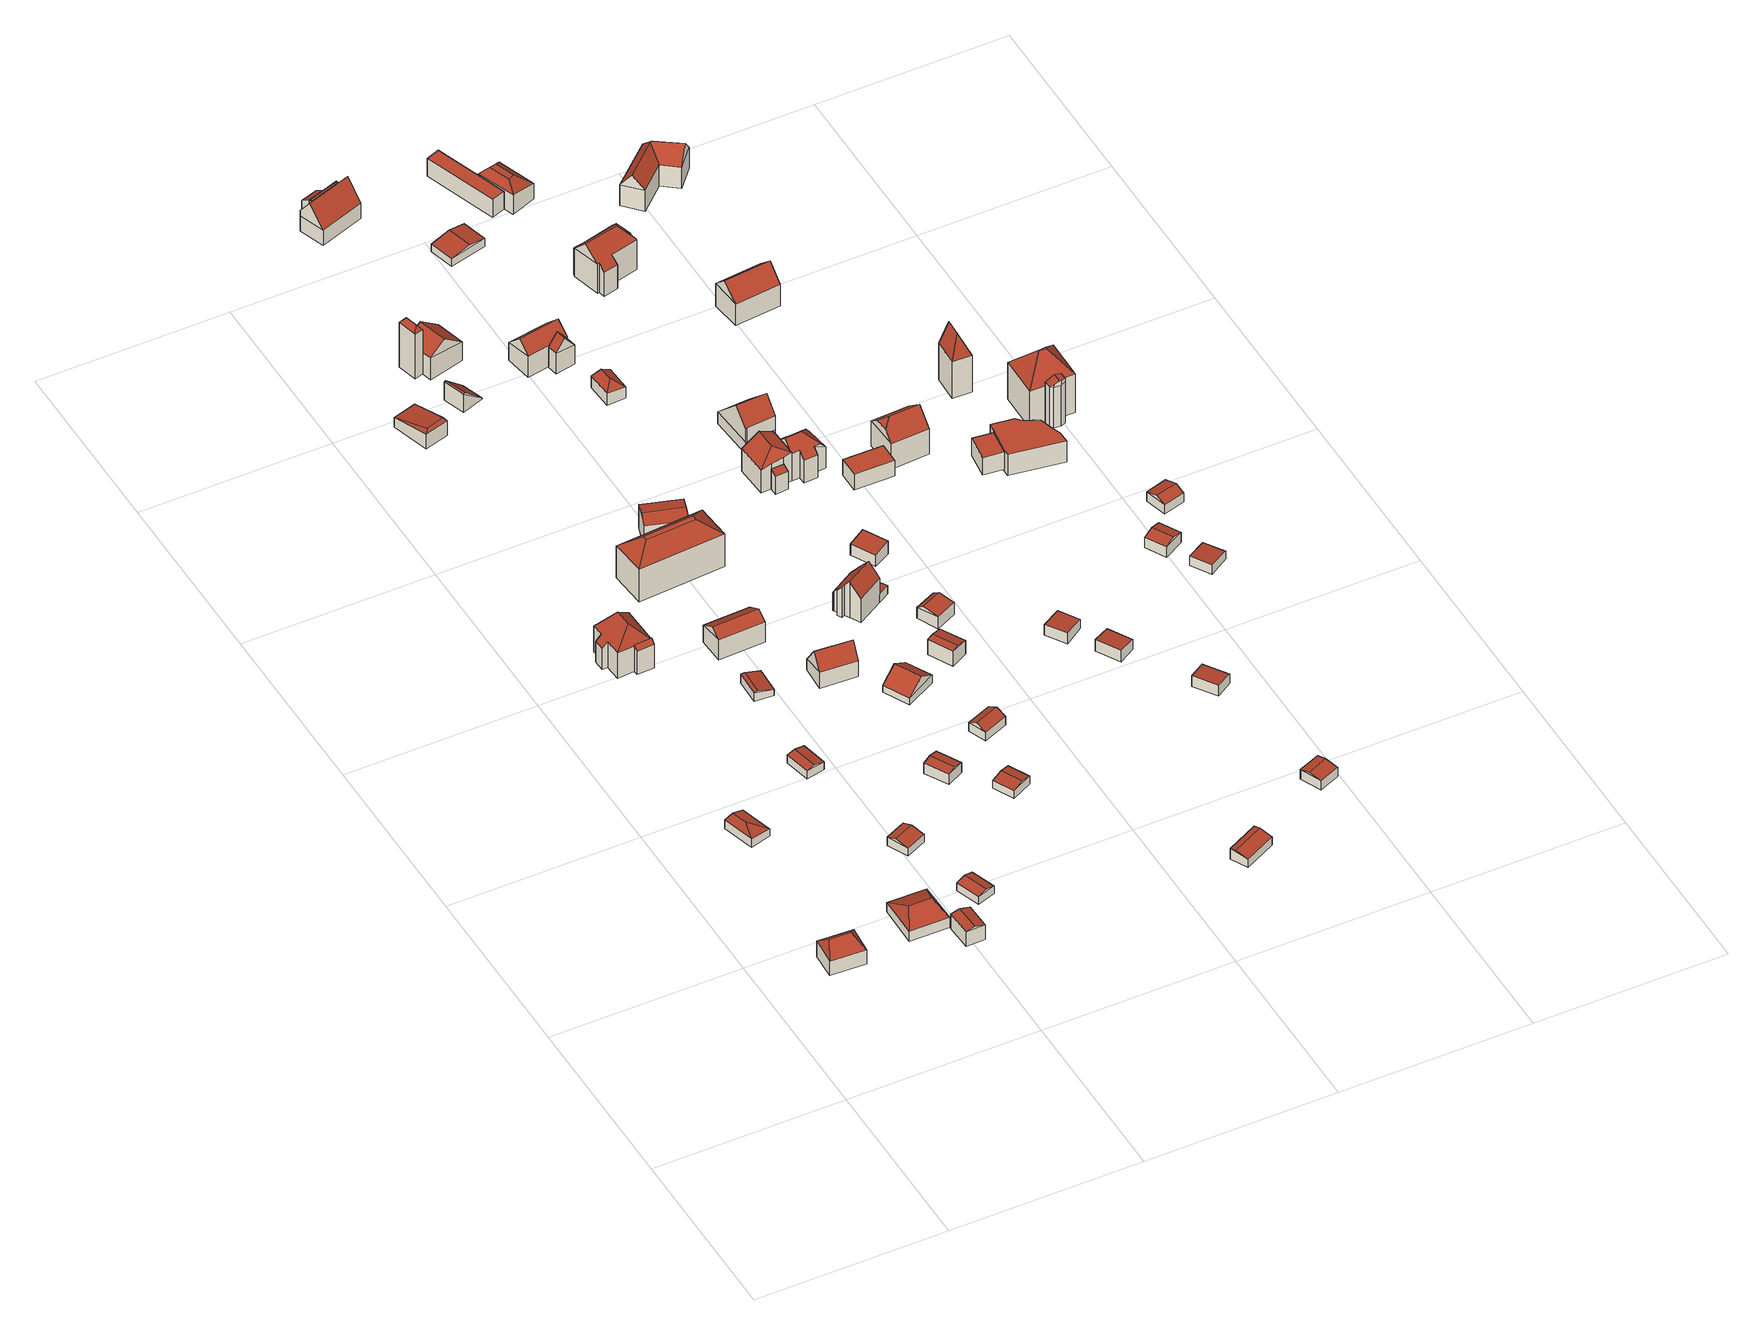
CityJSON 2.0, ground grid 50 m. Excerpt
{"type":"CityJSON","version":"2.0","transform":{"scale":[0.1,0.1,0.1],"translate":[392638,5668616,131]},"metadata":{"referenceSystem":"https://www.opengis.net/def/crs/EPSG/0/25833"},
"CityObjects":{
"building1":{"type":"Building","attributes":{"Dachtyp_tdc":"tdcHipRoof","Gemeindeschluessel":14627140,"Dachneigung":38.18,"QualitaetDacherkennung":88,"Geometrietyp2DReferenz":"3000","function":"31001_9998","roofType":"3200","measuredHeight":7.29},"geometry":[{"type":"MultiSurface","lod":"2","boundaries":[[[0,1,2,3]],[[1,4,5,2]],[[4,6,7,5]],[[6,0,3,7]],[[4,1,8]],[[0,6,9]],[[1,0,9,8]],[[6,4,8,9]],[[3,2,5,7]]],"semantics":{"surfaces":[{"type":"WallSurface"},{"type":"RoofSurface"},{"type":"GroundSurface"}],"values":[0,0,0,0,1,1,1,1,2]}}]},
"building2":{"type":"Building","attributes":{"Dachtyp_tdc":"tdcHipAndGableRoof","Gemeindeschluessel":14627140,"Dachneigung":15.66,"QualitaetDacherkennung":67,"Geometrietyp2DReferenz":"3000","function":"31001_9998","roofType":"5000","measuredHeight":3.04},"geometry":[{"type":"MultiSurface","lod":"2","boundaries":[[[10,11,12,13]],[[11,14,15,12]],[[14,16,17,15]],[[16,10,13,17]],[[14,11,18]],[[10,16,19]],[[11,10,19,18]],[[16,14,18,19]],[[13,12,15,17]]],"semantics":{"surfaces":[{"type":"WallSurface"},{"type":"RoofSurface"},{"type":"GroundSurface"}],"values":[0,0,0,0,1,0,1,1,2]}}]},
"building3":{"type":"Building","attributes":{"Dachtyp_tdc":"tdcHipRoof","Gemeindeschluessel":14627140,"Dachneigung":27.6,"QualitaetDacherkennung":73,"Geometrietyp2DReferenz":"3000","function":"31001_9998","roofType":"3200","measuredHeight":6.32},"geometry":[{"type":"MultiSurface","lod":"2","boundaries":[[[20,21,22,23]],[[21,24,25,22]],[[24,26,27,25]],[[26,20,23,27]],[[24,21,28]],[[20,26,29]],[[21,20,29,28]],[[26,24,28,29]],[[23,22,25,27]]],"semantics":{"surfaces":[{"type":"WallSurface"},{"type":"RoofSurface"},{"type":"GroundSurface"}],"values":[0,0,0,0,1,1,1,1,2]}}]},
"building4":{"type":"Building","attributes":{"Dachtyp_tdc":"tdcGableRoof","Gemeindeschluessel":14627140,"Dachneigung":13.45,"QualitaetDacherkennung":73,"Geometrietyp2DReferenz":"3000","function":"31001_9998","roofType":"3100","measuredHeight":5.09},"geometry":[{"type":"MultiSurface","lod":"2","boundaries":[[[30,31,32,33]],[[31,34,35,32]],[[34,36,37,35]],[[36,30,33,37]],[[34,31,38]],[[30,36,39]],[[31,30,39,38]],[[36,34,38,39]],[[33,32,35,37]]],"semantics":{"surfaces":[{"type":"WallSurface"},{"type":"RoofSurface"},{"type":"GroundSurface"}],"values":[0,0,0,0,0,0,1,1,2]}}]},
"building5":{"type":"Building","attributes":{"Gemeindeschluessel":14627140,"Geometrietyp2DReferenz":"3000","function":"31001_9998","roofType":"9999"},"children":["building5-1","building5-2"]},
"building5-1":{"type":"BuildingPart","attributes":{"Dachtyp_tdc":"tdcHipRoof","Dachneigung":45.58,"QualitaetDacherkennung":86,"Geometrietyp2DReferenz":"3000","roofType":"3200","measuredHeight":12.44},"parents":["building5"],"geometry":[{"type":"MultiSurface","lod":"2","boundaries":[[[40,41,42,43]],[[41,44,45,42]],[[44,46,47,45]],[[46,48,49,47]],[[50,51,52,53]],[[51,54,55,52]],[[54,56,57,55]],[[56,40,43,57]],[[51,50,48,58]],[[46,44,59]],[[48,46,59,58]],[[44,41,40,56,54,51,58,59]],[[43,42,45,47,49,53,52,55,57]],[[53,49,48,50]]],"semantics":{"surfaces":[{"type":"WallSurface"},{"type":"RoofSurface"},{"type":"GroundSurface"},{"type":"ClosureSurface"}],"values":[0,0,0,0,0,0,0,0,1,1,1,1,2,3]}}]},
"building5-2":{"type":"BuildingPart","attributes":{"Dachtyp_tdc":"tdcPolyFlatRoof","Dachneigung":40.16,"QualitaetDacherkennung":84,"Geometrietyp2DReferenz":"3000","roofType":"2100","measuredHeight":8.21},"parents":["building5"],"geometry":[{"type":"MultiSurface","lod":"2","boundaries":[[[60,61,62,49,48]],[[61,63,64,62]],[[63,65,50,53,64]],[[65,63,61,60]],[[49,62,64,53]],[[48,50,65,60]],[[48,49,53,50]]],"semantics":{"surfaces":[{"type":"WallSurface"},{"type":"RoofSurface"},{"type":"GroundSurface"},{"type":"ClosureSurface"}],"values":[0,0,0,1,2,0,3]}}]},
"building6":{"type":"Building","attributes":{"Dachtyp_tdc":"tdcGableRoof","Gemeindeschluessel":14627140,"Dachneigung":13.83,"QualitaetDacherkennung":78,"Geometrietyp2DReferenz":"3000","function":"31001_9998","roofType":"3100","measuredHeight":3.2},"geometry":[{"type":"MultiSurface","lod":"2","boundaries":[[[66,67,68,69]],[[67,70,71,68]],[[70,72,73,71]],[[72,66,69,73]],[[70,67,74]],[[66,72,75]],[[67,66,75,74]],[[72,70,74,75]],[[69,68,71,73]]],"semantics":{"surfaces":[{"type":"WallSurface"},{"type":"RoofSurface"},{"type":"GroundSurface"}],"values":[0,0,0,0,0,0,1,1,2]}}]},
"building7":{"type":"Building","attributes":{"Dachtyp_tdc":"tdcGableRoof","Gemeindeschluessel":14627140,"Dachneigung":12.88,"QualitaetDacherkennung":68,"Geometrietyp2DReferenz":"3000","function":"31001_9998","roofType":"3100","measuredHeight":2.98},"geometry":[{"type":"MultiSurface","lod":"2","boundaries":[[[76,77,78,79]],[[77,80,81,78]],[[80,82,83,81]],[[82,76,79,83]],[[80,77,84]],[[76,82,85]],[[77,76,85,84]],[[82,80,84,85]],[[79,78,81,83]]],"semantics":{"surfaces":[{"type":"WallSurface"},{"type":"RoofSurface"},{"type":"GroundSurface"}],"values":[0,0,0,0,0,0,1,1,2]}}]},
"building8":{"type":"Building","attributes":{"Dachtyp_tdc":"tdcGableRoof","Gemeindeschluessel":14627140,"Dachneigung":15.68,"QualitaetDacherkennung":85,"Geometrietyp2DReferenz":"3000","function":"31001_9998","roofType":"3100","measuredHeight":3.01},"geometry":[{"type":"MultiSurface","lod":"2","boundaries":[[[86,87,88,89]],[[87,90,91,88]],[[90,92,93,91]],[[92,86,89,93]],[[90,87,94]],[[86,92,95]],[[87,86,95,94]],[[92,90,94,95]],[[89,88,91,93]]],"semantics":{"surfaces":[{"type":"WallSurface"},{"type":"RoofSurface"},{"type":"GroundSurface"}],"values":[0,0,0,0,0,0,1,1,2]}}]},
"building9":{"type":"Building","attributes":{"Dachtyp_tdc":"tdcGableRoof","Gemeindeschluessel":14627140,"Dachneigung":15.03,"QualitaetDacherkennung":61,"Geometrietyp2DReferenz":"3000","function":"31001_9998","roofType":"3100","measuredHeight":2.91},"geometry":[{"type":"MultiSurface","lod":"2","boundaries":[[[96,97,98,99]],[[97,100,101,98]],[[100,102,103,101]],[[102,96,99,103]],[[100,97,104]],[[96,102,105]],[[97,96,105,104]],[[102,100,104,105]],[[99,98,101,103]]],"semantics":{"surfaces":[{"type":"WallSurface"},{"type":"RoofSurface"},{"type":"GroundSurface"}],"values":[0,0,0,0,0,0,1,1,2]}}]},
"building10":{"type":"Building","attributes":{"Dachtyp_tdc":"tdcGableRoof","Gemeindeschluessel":14627140,"Dachneigung":33.3,"QualitaetDacherkennung":78,"Geometrietyp2DReferenz":"3000","function":"31001_9998","roofType":"3100","measuredHeight":7.97},"geometry":[{"type":"MultiSurface","lod":"2","boundaries":[[[106,107,108,109]],[[107,110,111,108]],[[110,112,113,111]],[[112,106,109,113]],[[110,107,114]],[[106,112,115]],[[107,106,115,114]],[[112,110,114,115]],[[109,108,111,113]]],"semantics":{"surfaces":[{"type":"WallSurface"},{"type":"RoofSurface"},{"type":"GroundSurface"}],"values":[0,0,0,0,0,0,1,1,2]}}]},
"building11":{"type":"Building","attributes":{"Dachtyp_tdc":"tdcGableRoof","Gemeindeschluessel":14627140,"Dachneigung":13.06,"QualitaetDacherkennung":80,"Geometrietyp2DReferenz":"3000","function":"31001_9998","roofType":"3100","measuredHeight":3.62},"geometry":[{"type":"MultiSurface","lod":"2","boundaries":[[[116,117,118,119]],[[117,120,121,118]],[[120,122,123,121]],[[122,116,119,123]],[[120,117,124]],[[116,122,125]],[[117,116,125,124]],[[122,120,124,125]],[[119,118,121,123]]],"semantics":{"surfaces":[{"type":"WallSurface"},{"type":"RoofSurface"},{"type":"GroundSurface"}],"values":[0,0,0,0,0,0,1,1,2]}}]},
"building12":{"type":"Building","attributes":{"Dachtyp_tdc":"tdcGableRoof","Gemeindeschluessel":14627140,"Dachneigung":54.64,"QualitaetDacherkennung":81,"Geometrietyp2DReferenz":"3000","function":"31001_9998","roofType":"3100","measuredHeight":8.98},"geometry":[{"type":"MultiSurface","lod":"2","boundaries":[[[126,127,128,129]],[[127,130,131,128]],[[130,132,133,131]],[[132,126,129,133]],[[130,127,134]],[[126,132,135]],[[127,126,135,134]],[[132,130,134,135]],[[129,128,131,133]]],"semantics":{"surfaces":[{"type":"WallSurface"},{"type":"RoofSurface"},{"type":"GroundSurface"}],"values":[0,0,0,0,0,0,1,1,2]}}]},
"building13":{"type":"Building","attributes":{"Dachtyp_tdc":"tdcCutTentRoof","Gemeindeschluessel":14627140,"Dachneigung":35.03,"QualitaetDacherkennung":51,"Geometrietyp2DReferenz":"3000","function":"31001_9998","roofType":"9999","measuredHeight":13.18},"geometry":[{"type":"MultiSurface","lod":"2","boundaries":[[[136,137,138,139]],[[137,140,141,138]],[[140,142,143,141]],[[142,136,139,143]],[[137,136,144,145]],[[140,137,145,146]],[[142,140,146,147]],[[136,142,147,144]],[[147,146,145,144]],[[139,138,141,143]]],"semantics":{"surfaces":[{"type":"WallSurface"},{"type":"RoofSurface"},{"type":"GroundSurface"}],"values":[0,0,0,0,1,1,1,1,1,2]}}]},
"building14":{"type":"Building","attributes":{"Dachtyp_tdc":"tdcHipAndGableRoof","Gemeindeschluessel":14627140,"Dachneigung":10.51,"QualitaetDacherkennung":43,"Geometrietyp2DReferenz":"3000","function":"31001_9998","roofType":"5000","measuredHeight":4.65},"geometry":[{"type":"MultiSurface","lod":"2","boundaries":[[[148,149,150,151]],[[149,152,153,150]],[[152,154,155,153]],[[154,148,151,155]],[[152,149,156]],[[148,154,157]],[[149,148,157,156]],[[154,152,156,157]],[[151,150,153,155]]],"semantics":{"surfaces":[{"type":"WallSurface"},{"type":"RoofSurface"},{"type":"GroundSurface"}],"values":[0,0,0,0,1,0,1,1,2]}}]},
"building15":{"type":"Building","attributes":{"Dachtyp_tdc":"tdcGableRoof","Gemeindeschluessel":14627140,"Dachneigung":10.61,"QualitaetDacherkennung":68,"Geometrietyp2DReferenz":"3000","function":"31001_9998","roofType":"3100","measuredHeight":2.92},"geometry":[{"type":"MultiSurface","lod":"2","boundaries":[[[158,159,160,161]],[[159,162,163,160]],[[162,164,165,163]],[[164,158,161,165]],[[162,159,166]],[[158,164,167]],[[159,158,167,166]],[[164,162,166,167]],[[161,160,163,165]]],"semantics":{"surfaces":[{"type":"WallSurface"},{"type":"RoofSurface"},{"type":"GroundSurface"}],"values":[0,0,0,0,0,0,1,1,2]}}]},
"building16":{"type":"Building","attributes":{"Dachtyp_tdc":"tdcGableRoof","Gemeindeschluessel":14627140,"Dachneigung":34.52,"QualitaetDacherkennung":78,"Geometrietyp2DReferenz":"3000","function":"31001_9998","roofType":"3100","measuredHeight":5.19},"geometry":[{"type":"MultiSurface","lod":"2","boundaries":[[[168,169,170,171]],[[169,172,173,170]],[[172,174,175,173]],[[174,168,171,175]],[[172,169,176]],[[168,174,177]],[[169,168,177,176]],[[174,172,176,177]],[[171,170,173,175]]],"semantics":{"surfaces":[{"type":"WallSurface"},{"type":"RoofSurface"},{"type":"GroundSurface"}],"values":[0,0,0,0,0,0,1,1,2]}}]},
"building17":{"type":"Building","attributes":{"Dachtyp_tdc":"tdcGableRoof","Gemeindeschluessel":14627140,"Dachneigung":14.16,"QualitaetDacherkennung":77,"Geometrietyp2DReferenz":"3000","function":"31001_9998","roofType":"3100","measuredHeight":7.72},"geometry":[{"type":"MultiSurface","lod":"2","boundaries":[[[178,179,180,181]],[[179,182,183,180]],[[182,184,185,183]],[[184,178,181,185]],[[182,179,186]],[[178,184,187]],[[179,178,187,186]],[[184,182,186,187]],[[181,180,183,185]]],"semantics":{"surfaces":[{"type":"WallSurface"},{"type":"RoofSurface"},{"type":"GroundSurface"}],"values":[0,0,0,0,0,0,1,1,2]}}]},
"building18":{"type":"Building","attributes":{"Dachtyp_tdc":"tdcGableRoof","Gemeindeschluessel":14627140,"Dachneigung":29.33,"QualitaetDacherkennung":83,"Geometrietyp2DReferenz":"3000","function":"31001_9998","roofType":"3100","measuredHeight":4.04},"geometry":[{"type":"MultiSurface","lod":"2","boundaries":[[[188,189,190,191]],[[189,192,193,190]],[[192,194,195,193]],[[194,188,191,195]],[[192,189,196]],[[188,194,197]],[[189,188,197,196]],[[194,192,196,197]],[[191,190,193,195]]],"semantics":{"surfaces":[{"type":"WallSurface"},{"type":"RoofSurface"},{"type":"GroundSurface"}],"values":[0,0,0,0,0,0,1,1,2]}}]},
"building19":{"type":"Building","attributes":{"Dachtyp_tdc":"tdcGableRoof","Gemeindeschluessel":14627140,"Dachneigung":43.96,"QualitaetDacherkennung":9,"Geometrietyp2DReferenz":"3000","function":"31001_9998","roofType":"3100","measuredHeight":5.79},"geometry":[{"type":"MultiSurface","lod":"2","boundaries":[[[198,199,200,201]],[[199,202,203,200]],[[202,204,205,203]],[[204,198,201,205]],[[202,199,206]],[[198,204,207]],[[199,198,207,206]],[[204,202,206,207]],[[201,200,203,205]]],"semantics":{"surfaces":[{"type":"WallSurface"},{"type":"RoofSurface"},{"type":"GroundSurface"}],"values":[0,0,0,0,0,0,1,1,2]}}]},
"building20":{"type":"Building","attributes":{"Gemeindeschluessel":14627140,"Geometrietyp2DReferenz":"3000","function":"31001_9998","roofType":"9999"},"children":["building20-1","building20-2"]},
"building20-1":{"type":"BuildingPart","attributes":{"Dachtyp_tdc":"tdcGableRoof","Dachneigung":37.87,"QualitaetDacherkennung":75,"Geometrietyp2DReferenz":"3000","roofType":"3100","measuredHeight":10.01},"parents":["building20"],"geometry":[{"type":"MultiSurface","lod":"2","boundaries":[[[208,209,210,211]],[[209,212,213,210]],[[214,208,211,215]],[[212,209,216]],[[208,214,217]],[[209,208,217,216]],[[214,218,212,216,217]],[[211,210,213,219,215]],[[219,213,212,218]],[[215,219,218,214]]],"semantics":{"surfaces":[{"type":"WallSurface"},{"type":"RoofSurface"},{"type":"GroundSurface"},{"type":"ClosureSurface"}],"values":[0,0,0,0,0,1,1,2,0,3]}}]},
"building20-2":{"type":"BuildingPart","attributes":{"Dachtyp_tdc":"tdcFreeFormRoof","Dachneigung":53.77,"QualitaetDacherkennung":6,"Geometrietyp2DReferenz":"3000","roofType":"5000","measuredHeight":15.19},"parents":["building20"],"geometry":[{"type":"MultiSurface","lod":"2","boundaries":[[[220,221,222,219,218]],[[221,223,224,222]],[[223,225,214,215,224]],[[226,225,223]],[[227,226,223,221]],[[227,221,220]],[[226,227,220,225]],[[219,222,224,215]],[[218,214,225,220]],[[219,215,214,218]]],"semantics":{"surfaces":[{"type":"WallSurface"},{"type":"RoofSurface"},{"type":"GroundSurface"},{"type":"ClosureSurface"}],"values":[0,0,0,1,1,1,1,2,0,3]}}]},
"building21":{"type":"Building","attributes":{"Gemeindeschluessel":14627140,"Geometrietyp2DReferenz":"3000","function":"31001_9998","roofType":"9999"},"children":["building21-1","building21-2"]},
"building21-1":{"type":"BuildingPart","attributes":{"Dachtyp_tdc":"tdcFreeFormRoof","Dachneigung":41.14,"QualitaetDacherkennung":16,"Geometrietyp2DReferenz":"3000","roofType":"5000","measuredHeight":3.98},"parents":["building21"],"geometry":[{"type":"MultiSurface","lod":"2","boundaries":[[[228,229,230,231]],[[229,232,233,230]],[[232,234,235,233]],[[236,234,232]],[[237,236,232,229]],[[237,229,228]],[[236,237,228,238,234]],[[231,230,233,235,239]],[[231,239,238,228]],[[239,235,234,238]]],"semantics":{"surfaces":[{"type":"WallSurface"},{"type":"RoofSurface"},{"type":"GroundSurface"},{"type":"ClosureSurface"}],"values":[0,0,0,1,1,0,1,2,3,3]}}]},
"building21-2":{"type":"BuildingPart","attributes":{"Dachtyp_tdc":"tdcGableRoof","Dachneigung":49.88,"QualitaetDacherkennung":89,"Geometrietyp2DReferenz":"3000","roofType":"3100","measuredHeight":11.03},"parents":["building21"],"geometry":[{"type":"MultiSurface","lod":"2","boundaries":[[[240,241,242,243]],[[241,244,245,242]],[[244,246,247,245]],[[246,248,249,247]],[[248,250,251,249]],[[250,252,253,251]],[[252,254,255,253]],[[254,256,228,231,255]],[[257,258,259,235,234]],[[258,240,243,259]],[[260,256,254,252,250,248,246,244,241,240]],[[240,258,257,260]],[[243,242,245,247,249,251,253,255,231,239,235,259]],[[238,228,256,260]],[[239,231,228,238]],[[257,234,238,260]],[[239,238,234,235]]],"semantics":{"surfaces":[{"type":"WallSurface"},{"type":"RoofSurface"},{"type":"GroundSurface"},{"type":"ClosureSurface"}],"values":[0,0,0,0,0,0,0,0,0,0,1,1,2,0,3,0,3]}}]},
"building22":{"type":"Building","attributes":{"Dachtyp_tdc":"tdcGableRoof","Gemeindeschluessel":14627140,"Dachneigung":14.86,"QualitaetDacherkennung":76,"Geometrietyp2DReferenz":"3000","function":"31001_9998","roofType":"3100","measuredHeight":4.88},"geometry":[{"type":"MultiSurface","lod":"2","boundaries":[[[261,262,263,264]],[[262,265,266,263]],[[265,267,268,266]],[[267,261,264,268]],[[265,262,269]],[[261,267,270]],[[262,261,270,269]],[[267,265,269,270]],[[264,263,266,268]]],"semantics":{"surfaces":[{"type":"WallSurface"},{"type":"RoofSurface"},{"type":"GroundSurface"}],"values":[0,0,0,0,0,0,1,1,2]}}]},
"building23":{"type":"Building","attributes":{"Gemeindeschluessel":14627140,"Geometrietyp2DReferenz":"3000","function":"31001_9998","roofType":"9999"},"children":["building23-1","building23-2","building23-3"]},
"building23-1":{"type":"BuildingPart","attributes":{"Dachtyp_tdc":"tdcFreeFormRoof","Dachneigung":28.83,"QualitaetDacherkennung":25,"Geometrietyp2DReferenz":"3000","roofType":"5000","measuredHeight":6.91},"parents":["building23"],"geometry":[{"type":"MultiSurface","lod":"2","boundaries":[[[271,272,273,274,275]],[[272,276,277,278,279,273]],[[280,281,282,283,284,285,286]],[[287,276,272]],[[288,287,272,271,281]],[[288,281,280]],[[287,288,280,276]],[[283,274,273,279,284]],[[275,282,281,271]],[[275,274,283,282]],[[286,277,276,280]],[[285,284,279,278]],[[285,278,277,286]]],"semantics":{"surfaces":[{"type":"WallSurface"},{"type":"RoofSurface"},{"type":"GroundSurface"},{"type":"ClosureSurface"}],"values":[0,0,0,1,1,1,1,2,0,3,0,3,3]}}]},
"building23-2":{"type":"BuildingPart","attributes":{"Dachtyp_tdc":"tdcPolyFlatRoof","Dachneigung":31.35,"QualitaetDacherkennung":72,"Geometrietyp2DReferenz":"3000","roofType":"2100","measuredHeight":6.58},"parents":["building23"],"geometry":[{"type":"MultiSurface","lod":"2","boundaries":[[[289,275,274,290]],[[282,291,292,283]],[[291,289,290,292]],[[291,282,275,289]],[[290,274,283,292]],[[283,274,275,282]]],"semantics":{"surfaces":[{"type":"WallSurface"},{"type":"RoofSurface"},{"type":"GroundSurface"},{"type":"ClosureSurface"}],"values":[0,0,0,1,2,3]}}]},
"building23-3":{"type":"BuildingPart","attributes":{"Dachtyp_tdc":"tdcGableRoof","Dachneigung":54.13,"QualitaetDacherkennung":84,"Geometrietyp2DReferenz":"3000","roofType":"3100","measuredHeight":10.44},"parents":["building23"],"geometry":[{"type":"MultiSurface","lod":"2","boundaries":[[[293,294,295,296]],[[294,285,284,295]],[[278,297,298,279]],[[297,293,296,298]],[[299,300,301,293]],[[286,302,301,300,277]],[[278,277,300,299,297]],[[294,302,286,285]],[[293,301,302,294]],[[297,299,293]],[[296,295,284,279,298]],[[279,284,285,278]],[[285,286,277,278]]],"semantics":{"surfaces":[{"type":"WallSurface"},{"type":"RoofSurface"},{"type":"GroundSurface"},{"type":"ClosureSurface"}],"values":[0,0,0,0,1,1,0,0,0,0,2,3,3]}}]},
"building24":{"type":"Building","attributes":{"Dachtyp_tdc":"tdcGableRoof","Gemeindeschluessel":14627140,"Dachneigung":14.23,"QualitaetDacherkennung":72,"Geometrietyp2DReferenz":"3000","function":"31001_9998","roofType":"3100","measuredHeight":3.47},"geometry":[{"type":"MultiSurface","lod":"2","boundaries":[[[303,304,305,306]],[[304,307,308,305]],[[307,309,310,308]],[[309,303,306,310]],[[307,304,311]],[[303,309,312]],[[304,303,312,311]],[[309,307,311,312]],[[306,305,308,310]]],"semantics":{"surfaces":[{"type":"WallSurface"},{"type":"RoofSurface"},{"type":"GroundSurface"}],"values":[0,0,0,0,0,0,1,1,2]}}]},
"building25":{"type":"Building","attributes":{"Dachtyp_tdc":"tdcGableRoof","Gemeindeschluessel":14627140,"Dachneigung":11.09,"QualitaetDacherkennung":54,"Geometrietyp2DReferenz":"3000","function":"31001_9998","roofType":"3100","measuredHeight":4.47},"geometry":[{"type":"MultiSurface","lod":"2","boundaries":[[[313,314,315,316]],[[314,317,318,315]],[[317,319,320,318]],[[319,313,316,320]],[[317,314,321]],[[313,319,322]],[[314,313,322,321]],[[319,317,321,322]],[[316,315,318,320]]],"semantics":{"surfaces":[{"type":"WallSurface"},{"type":"RoofSurface"},{"type":"GroundSurface"}],"values":[0,0,0,0,0,0,1,1,2]}}]},
"building26":{"type":"Building","attributes":{"Dachtyp_tdc":"tdcPolyFlatRoof","Gemeindeschluessel":14627140,"Dachneigung":7.85,"QualitaetDacherkennung":78,"Geometrietyp2DReferenz":"3000","function":"31001_9998","roofType":"2100","measuredHeight":3.94},"geometry":[{"type":"MultiSurface","lod":"2","boundaries":[[[323,324,325,326]],[[324,327,328,325]],[[327,329,330,328]],[[329,323,326,330]],[[329,327,324,323]],[[326,325,328,330]]],"semantics":{"surfaces":[{"type":"WallSurface"},{"type":"RoofSurface"},{"type":"GroundSurface"}],"values":[0,0,0,0,1,2]}}]},
"building27":{"type":"Building","attributes":{"Gemeindeschluessel":14627140,"Geometrietyp2DReferenz":"3000","function":"31001_9998","roofType":"9999"},"children":["building27-1","building27-2"]},
"building27-1":{"type":"BuildingPart","attributes":{"Dachtyp_tdc":"tdcGableRoof","Dachneigung":44.51,"QualitaetDacherkennung":59,"Geometrietyp2DReferenz":"3000","roofType":"3100","measuredHeight":9.44},"parents":["building27"],"geometry":[{"type":"MultiSurface","lod":"2","boundaries":[[[331,332,333,334]],[[332,335,336,337,333]],[[338,331,334,339]],[[335,332,340]],[[331,338,341]],[[332,331,341,340]],[[338,342,343,335,340,341]],[[334,333,337,344,339]],[[339,344,345,342,338]],[[336,335,343]],[[344,337,336,345]],[[345,336,343,342]]],"semantics":{"surfaces":[{"type":"WallSurface"},{"type":"RoofSurface"},{"type":"GroundSurface"},{"type":"ClosureSurface"}],"values":[0,0,0,0,0,1,1,2,0,0,3,3]}}]},
"building27-2":{"type":"BuildingPart","attributes":{"Dachtyp_tdc":"tdcGableRoof","Dachneigung":51.93,"QualitaetDacherkennung":70,"Geometrietyp2DReferenz":"3000","roofType":"3100","measuredHeight":9.54},"parents":["building27"],"geometry":[{"type":"MultiSurface","lod":"2","boundaries":[[[336,346,347,337]],[[346,348,349,347]],[[348,345,344,349]],[[348,346,350]],[[346,336,343,351,350]],[[345,348,350,351,342]],[[337,347,349,344]],[[336,337,344,345]],[[342,351,343]],[[345,342,343,336]]],"semantics":{"surfaces":[{"type":"WallSurface"},{"type":"RoofSurface"},{"type":"GroundSurface"},{"type":"ClosureSurface"}],"values":[0,0,0,0,1,1,2,3,0,3]}}]},
"building28":{"type":"Building","attributes":{"Dachtyp_tdc":"tdcGableRoof","Gemeindeschluessel":14627140,"Dachneigung":10.19,"QualitaetDacherkennung":48,"Geometrietyp2DReferenz":"3000","function":"31001_9998","roofType":"3100","measuredHeight":3.33},"geometry":[{"type":"MultiSurface","lod":"2","boundaries":[[[352,353,354,355]],[[353,356,357,354]],[[356,358,359,357]],[[358,352,355,359]],[[356,353,360]],[[352,358,361]],[[353,352,361,360]],[[358,356,360,361]],[[355,354,357,359]]],"semantics":{"surfaces":[{"type":"WallSurface"},{"type":"RoofSurface"},{"type":"GroundSurface"}],"values":[0,0,0,0,0,0,1,1,2]}}]},
"building29":{"type":"Building","attributes":{"Gemeindeschluessel":14627140,"Geometrietyp2DReferenz":"3000","function":"31001_9998","roofType":"9999"},"children":["building29-1","building29-2"]},
"building29-1":{"type":"BuildingPart","attributes":{"Dachtyp_tdc":"tdcPolyFlatRoof","Dachneigung":17.21,"QualitaetDacherkennung":50,"Geometrietyp2DReferenz":"3000","roofType":"2100","measuredHeight":6.07},"parents":["building29"],"geometry":[{"type":"MultiSurface","lod":"2","boundaries":[[[362,363,364,365]],[[363,366,367,364]],[[366,368,369,367]],[[368,366,363,362]],[[365,364,367,369]],[[365,369,368,362]]],"semantics":{"surfaces":[{"type":"WallSurface"},{"type":"RoofSurface"},{"type":"GroundSurface"},{"type":"ClosureSurface"}],"values":[0,0,0,1,2,3]}}]},
"building29-2":{"type":"BuildingPart","attributes":{"Dachtyp_tdc":"tdcHipAndGableRoof","Dachneigung":37.43,"QualitaetDacherkennung":34,"Geometrietyp2DReferenz":"3000","roofType":"5000","measuredHeight":10.39},"parents":["building29"],"geometry":[{"type":"MultiSurface","lod":"2","boundaries":[[[370,371,372,373]],[[371,374,375,372]],[[374,376,365,375]],[[376,362,365]],[[377,369,368]],[[377,378,379,369]],[[378,380,381,379]],[[380,382,383,381]],[[382,370,373,383]],[[378,377,376,374,384]],[[374,371,370,382,384]],[[382,380,378,384]],[[373,372,375,365,369,379,381,383]],[[377,368,362,376]],[[368,369,365,362]]],"semantics":{"surfaces":[{"type":"WallSurface"},{"type":"RoofSurface"},{"type":"GroundSurface"},{"type":"ClosureSurface"}],"values":[0,0,0,0,0,0,0,0,0,1,1,1,2,0,3]}}]},
"building30":{"type":"Building","attributes":{"Dachtyp_tdc":"tdcHipRoof","Gemeindeschluessel":14627140,"Dachneigung":37.43,"QualitaetDacherkennung":70,"Geometrietyp2DReferenz":"3000","function":"31001_9998","roofType":"3200","measuredHeight":5.43},"geometry":[{"type":"MultiSurface","lod":"2","boundaries":[[[385,386,387,388]],[[386,389,390,387]],[[389,391,392,390]],[[391,385,388,392]],[[389,386,393]],[[385,391,394]],[[386,385,394,393]],[[391,389,393,394]],[[388,387,390,392]]],"semantics":{"surfaces":[{"type":"WallSurface"},{"type":"RoofSurface"},{"type":"GroundSurface"}],"values":[0,0,0,0,1,1,1,1,2]}}]},
"building31":{"type":"Building","attributes":{"Dachtyp_tdc":"tdcPolyFlatRoof","Gemeindeschluessel":14627140,"Dachneigung":5.09,"QualitaetDacherkennung":60,"Geometrietyp2DReferenz":"3000","function":"31001_9998","roofType":"2100","measuredHeight":3.39},"geometry":[{"type":"MultiSurface","lod":"2","boundaries":[[[395,396,397,398]],[[396,399,400,397]],[[399,401,402,400]],[[401,395,398,402]],[[401,399,396,395]],[[398,397,400,402]]],"semantics":{"surfaces":[{"type":"WallSurface"},{"type":"RoofSurface"},{"type":"GroundSurface"}],"values":[0,0,0,0,1,2]}}]},
"building32":{"type":"Building","attributes":{"Dachtyp_tdc":"tdcPolyFlatRoof","Gemeindeschluessel":14627140,"Dachneigung":5.12,"QualitaetDacherkennung":69,"Geometrietyp2DReferenz":"3000","function":"31001_9998","roofType":"2100","measuredHeight":3.47},"geometry":[{"type":"MultiSurface","lod":"2","boundaries":[[[403,404,405,406]],[[404,407,408,405]],[[407,409,410,408]],[[409,403,406,410]],[[409,407,404,403]],[[406,405,408,410]]],"semantics":{"surfaces":[{"type":"WallSurface"},{"type":"RoofSurface"},{"type":"GroundSurface"}],"values":[0,0,0,0,1,2]}}]},
"building33":{"type":"Building","attributes":{"Dachtyp_tdc":"tdcFreeFormRoof","Gemeindeschluessel":14627140,"Dachneigung":45,"QualitaetDacherkennung":53,"Geometrietyp2DReferenz":"3000","function":"31001_9998","roofType":"5000","measuredHeight":10.61},"geometry":[{"type":"MultiSurface","lod":"2","boundaries":[[[411,412,413,414]],[[412,415,416,413]],[[415,417,418,416]],[[417,419,420,418]],[[419,421,375,420]],[[421,422,372,375]],[[422,423,373,372]],[[423,424,425,373]],[[424,426,427,425]],[[426,428,429,427]],[[428,411,414,429]],[[430,411,428,431,432]],[[432,431,426,424,423,422,433]],[[432,433,421,419,417,415,412,430]],[[412,411,430]],[[422,421,433]],[[428,426,431]],[[414,413,416,418,420,375,372,373,425,427,429]]],"semantics":{"surfaces":[{"type":"WallSurface"},{"type":"RoofSurface"},{"type":"GroundSurface"}],"values":[0,0,0,0,0,0,0,0,0,0,0,1,1,1,0,0,0,2]}}]},
"building34":{"type":"Building","attributes":{"Dachtyp_tdc":"tdcGableRoof","Gemeindeschluessel":14627140,"Dachneigung":11.18,"QualitaetDacherkennung":76,"Geometrietyp2DReferenz":"3000","function":"31001_9998","roofType":"3100","measuredHeight":3.4},"geometry":[{"type":"MultiSurface","lod":"2","boundaries":[[[434,435,436,437]],[[435,438,439,436]],[[438,440,441,439]],[[440,434,437,441]],[[438,435,442]],[[434,440,443]],[[435,434,443,442]],[[440,438,442,443]],[[437,436,439,441]]],"semantics":{"surfaces":[{"type":"WallSurface"},{"type":"RoofSurface"},{"type":"GroundSurface"}],"values":[0,0,0,0,0,0,1,1,2]}}]},
"building35":{"type":"Building","attributes":{"Dachtyp_tdc":"tdcPolyFlatRoof","Gemeindeschluessel":14627140,"Dachneigung":0,"QualitaetDacherkennung":80,"Geometrietyp2DReferenz":"3000","function":"31001_9998","roofType":"1000","measuredHeight":5.43},"geometry":[{"type":"MultiSurface","lod":"2","boundaries":[[[444,445,446,447]],[[445,448,449,446]],[[448,450,451,449]],[[450,444,447,451]],[[450,448,445,444]],[[447,446,449,451]]],"semantics":{"surfaces":[{"type":"WallSurface"},{"type":"RoofSurface"},{"type":"GroundSurface"}],"values":[0,0,0,0,1,2]}}]},
"building36":{"type":"Building","attributes":{"Dachtyp_tdc":"tdcPolyFlatRoof","Gemeindeschluessel":14627140,"Dachneigung":5.39,"QualitaetDacherkennung":61,"Geometrietyp2DReferenz":"3000","function":"31001_9998","roofType":"2100","measuredHeight":3.31},"geometry":[{"type":"MultiSurface","lod":"2","boundaries":[[[452,453,454,455]],[[453,456,457,454]],[[456,458,459,457]],[[458,452,455,459]],[[458,456,453,452]],[[455,454,457,459]]],"semantics":{"surfaces":[{"type":"WallSurface"},{"type":"RoofSurface"},{"type":"GroundSurface"}],"values":[0,0,0,0,1,2]}}]},
"building37":{"type":"Building","attributes":{"Dachtyp_tdc":"tdcPolyFlatRoof","Gemeindeschluessel":14627140,"Dachneigung":0,"QualitaetDacherkennung":76,"Geometrietyp2DReferenz":"3000","function":"31001_9998","roofType":"1000","measuredHeight":4.69},"geometry":[{"type":"MultiSurface","lod":"2","boundaries":[[[460,461,462,463]],[[461,464,465,462]],[[464,466,467,465]],[[466,460,463,467]],[[466,464,461,460]],[[463,462,465,467]]],"semantics":{"surfaces":[{"type":"WallSurface"},{"type":"RoofSurface"},{"type":"GroundSurface"}],"values":[0,0,0,0,1,2]}}]},
"building38":{"type":"Building","attributes":{"Dachtyp_tdc":"tdcGableRoof","Gemeindeschluessel":14627140,"Dachneigung":45.53,"QualitaetDacherkennung":75,"Geometrietyp2DReferenz":"3000","function":"31001_9998","roofType":"3100","measuredHeight":11.68},"geometry":[{"type":"MultiSurface","lod":"2","boundaries":[[[468,469,470,471]],[[469,472,473,470]],[[472,474,475,473]],[[474,476,477,475]],[[476,468,471,477]],[[476,478,479,468]],[[479,478,480,481,482]],[[469,482,481,472]],[[468,479,482,469]],[[472,481,480,474]],[[474,480,478,476]],[[471,470,473,475,477]]],"semantics":{"surfaces":[{"type":"WallSurface"},{"type":"RoofSurface"},{"type":"GroundSurface"}],"values":[0,0,0,0,0,1,1,0,0,0,0,2]}}]},
"building39":{"type":"Building","attributes":{"Dachtyp_tdc":"tdcCutTentRoof","Gemeindeschluessel":14627140,"Dachneigung":42.62,"QualitaetDacherkennung":54,"Geometrietyp2DReferenz":"3000","function":"31001_9998","roofType":"9999","measuredHeight":8.32},"geometry":[{"type":"MultiSurface","lod":"2","boundaries":[[[483,484,485,486]],[[484,487,488,485]],[[487,489,490,488]],[[489,483,486,490]],[[484,483,491,492]],[[487,484,492,493]],[[489,487,493,494]],[[483,489,494,491]],[[494,493,492,491]],[[486,485,488,490]]],"semantics":{"surfaces":[{"type":"WallSurface"},{"type":"RoofSurface"},{"type":"GroundSurface"}],"values":[0,0,0,0,1,1,1,1,1,2]}}]},
"building40":{"type":"Building","attributes":{"Dachtyp_tdc":"tdcFreeFormRoof","Gemeindeschluessel":14627140,"Dachneigung":45.56,"QualitaetDacherkennung":48,"Geometrietyp2DReferenz":"3000","function":"31001_9998","roofType":"5000","measuredHeight":12.54},"geometry":[{"type":"MultiSurface","lod":"2","boundaries":[[[495,496,497,498]],[[496,499,500,497]],[[499,501,502,500]],[[501,503,504,502]],[[503,505,506,504]],[[505,507,508,506]],[[507,509,510,508]],[[509,511,512,510]],[[511,513,514,512]],[[513,515,516,514]],[[515,517,518,516]],[[517,519,520,518]],[[519,521,522,520]],[[521,523,524,522]],[[523,525,526,524]],[[525,527,528,526]],[[527,495,498,528]],[[529,530,503,501,499,531]],[[527,525,523,521,519,517,532,529,531,496,495]],[[507,505,530,529,532,515,513,511,509]],[[499,496,531]],[[505,503,530]],[[517,515,532]],[[498,497,500,502,504,506,508,510,512,514,516,518,520,522,524,526,528]]],"semantics":{"surfaces":[{"type":"WallSurface"},{"type":"RoofSurface"},{"type":"GroundSurface"}],"values":[0,0,0,0,0,0,0,0,0,0,0,0,0,0,0,0,0,1,1,1,0,0,0,2]}}]},
"building41":{"type":"Building","attributes":{"Dachtyp_tdc":"tdcGableAndHippedGRoof","Gemeindeschluessel":14627140,"Dachneigung":41.69,"QualitaetDacherkennung":71,"Geometrietyp2DReferenz":"3000","function":"31001_9998","roofType":"9999","measuredHeight":11.93},"geometry":[{"type":"MultiSurface","lod":"2","boundaries":[[[533,534,535,536]],[[534,537,538,535]],[[537,539,540,538]],[[539,533,536,540]],[[537,534,541,542]],[[533,539,543]],[[542,541,544]],[[534,533,543,544,541]],[[539,537,542,544,543]],[[536,535,538,540]]],"semantics":{"surfaces":[{"type":"WallSurface"},{"type":"RoofSurface"},{"type":"GroundSurface"}],"values":[0,0,0,0,0,0,1,1,1,2]}}]},
"building42":{"type":"Building","attributes":{"Dachtyp_tdc":"tdcPolyFlatRoof","Gemeindeschluessel":14627140,"Dachneigung":0,"QualitaetDacherkennung":86,"Geometrietyp2DReferenz":"3000","function":"31001_9998","roofType":"1000","measuredHeight":5.27},"geometry":[{"type":"MultiSurface","lod":"2","boundaries":[[[545,546,547,548]],[[546,549,550,547]],[[549,551,552,550]],[[551,545,548,552]],[[551,549,546,545]],[[548,547,550,552]]],"semantics":{"surfaces":[{"type":"WallSurface"},{"type":"RoofSurface"},{"type":"GroundSurface"}],"values":[0,0,0,0,1,2]}}]},
"building43":{"type":"Building","attributes":{"Dachtyp_tdc":"tdcGableRoof","Gemeindeschluessel":14627140,"Dachneigung":14.89,"QualitaetDacherkennung":71,"Geometrietyp2DReferenz":"3000","function":"31001_9998","roofType":"3100","measuredHeight":3.83},"geometry":[{"type":"MultiSurface","lod":"2","boundaries":[[[553,554,555,556]],[[554,557,558,555]],[[557,559,560,558]],[[559,553,556,560]],[[557,554,561]],[[553,559,562]],[[554,553,562,561]],[[559,557,561,562]],[[556,555,558,560]]],"semantics":{"surfaces":[{"type":"WallSurface"},{"type":"RoofSurface"},{"type":"GroundSurface"}],"values":[0,0,0,0,0,0,1,1,2]}}]},
"building44":{"type":"Building","attributes":{"Dachtyp_tdc":"tdcGableRoof","Gemeindeschluessel":14627140,"Dachneigung":43.67,"QualitaetDacherkennung":81,"Geometrietyp2DReferenz":"3000","function":"31001_9998","roofType":"3100","measuredHeight":10.51},"geometry":[{"type":"MultiSurface","lod":"2","boundaries":[[[563,564,565,566]],[[564,567,568,565]],[[567,569,570,568]],[[569,563,566,570]],[[567,564,571]],[[563,569,572]],[[564,563,572,571]],[[569,567,571,572]],[[566,565,568,570]]],"semantics":{"surfaces":[{"type":"WallSurface"},{"type":"RoofSurface"},{"type":"GroundSurface"}],"values":[0,0,0,0,0,0,1,1,2]}}]},
"building45":{"type":"Building","attributes":{"Dachtyp_tdc":"tdcPolyFlatRoof","Gemeindeschluessel":14627140,"Dachneigung":5.96,"QualitaetDacherkennung":81,"Geometrietyp2DReferenz":"3000","function":"31001_9998","roofType":"2100","measuredHeight":3.02},"geometry":[{"type":"MultiSurface","lod":"2","boundaries":[[[573,574,575,576]],[[574,577,578,575]],[[577,579,580,578]],[[579,573,576,580]],[[579,577,574,573]],[[576,575,578,580]]],"semantics":{"surfaces":[{"type":"WallSurface"},{"type":"RoofSurface"},{"type":"GroundSurface"}],"values":[0,0,0,0,1,2]}}]},
"building46":{"type":"Building","attributes":{"Dachtyp_tdc":"tdcFreeFormRoof","Gemeindeschluessel":14627140,"Dachneigung":50.9,"QualitaetDacherkennung":26,"Geometrietyp2DReferenz":"3000","function":"31001_9998","roofType":"5000","measuredHeight":10.72},"geometry":[{"type":"MultiSurface","lod":"2","boundaries":[[[581,582,583,584]],[[582,585,586,583]],[[585,587,588,586]],[[587,589,590,588]],[[589,591,592,590]],[[591,581,584,592]],[[593,594,595,591,589]],[[593,589,587]],[[594,593,587,585]],[[596,595,594,585,582]],[[596,582,581]],[[595,596,581,591]],[[584,583,586,588,590,592]]],"semantics":{"surfaces":[{"type":"WallSurface"},{"type":"RoofSurface"},{"type":"GroundSurface"}],"values":[0,0,0,0,0,0,1,0,1,1,0,1,2]}}]},
"building47":{"type":"Building","attributes":{"Dachtyp_tdc":"tdcPolyFlatRoof","Gemeindeschluessel":14627140,"Dachneigung":0,"QualitaetDacherkennung":65,"Geometrietyp2DReferenz":"3000","function":"31001_9998","roofType":"1000","measuredHeight":6.44},"geometry":[{"type":"MultiSurface","lod":"2","boundaries":[[[597,598,599,600]],[[598,601,602,599]],[[601,603,604,602]],[[603,605,606,604]],[[605,607,608,606]],[[607,609,610,608]],[[609,611,612,610]],[[611,613,614,612]],[[613,615,616,614]],[[615,617,618,616]],[[617,597,600,618]],[[617,615,613,611,609,607,605,603,601,598,597]],[[600,599,602,604,606,608,610,612,614,616,618]]],"semantics":{"surfaces":[{"type":"WallSurface"},{"type":"RoofSurface"},{"type":"GroundSurface"}],"values":[0,0,0,0,0,0,0,0,0,0,0,1,2]}}]},
"building48":{"type":"Building","attributes":{"Dachtyp_tdc":"tdcGableRoof","Gemeindeschluessel":14627140,"Dachneigung":17.64,"QualitaetDacherkennung":74,"Geometrietyp2DReferenz":"3000","function":"31001_9998","roofType":"3100","measuredHeight":3.91},"geometry":[{"type":"MultiSurface","lod":"2","boundaries":[[[619,620,621,622]],[[620,623,624,621]],[[623,625,626,624]],[[625,619,622,626]],[[623,620,627]],[[619,625,628]],[[620,619,628,627]],[[625,623,627,628]],[[622,621,624,626]]],"semantics":{"surfaces":[{"type":"WallSurface"},{"type":"RoofSurface"},{"type":"GroundSurface"}],"values":[0,0,0,0,0,0,1,1,2]}}]},
"building49":{"type":"Building","attributes":{"Dachtyp_tdc":"tdcFreeFormRoof","Gemeindeschluessel":14627140,"Dachneigung":66.3,"QualitaetDacherkennung":5,"Geometrietyp2DReferenz":"3000","function":"31001_9998","roofType":"5000","measuredHeight":16.87},"geometry":[{"type":"MultiSurface","lod":"2","boundaries":[[[629,630,631,632]],[[630,633,634,631]],[[633,635,636,634]],[[635,629,632,636]],[[637,635,633]],[[638,637,633,630]],[[638,630,629]],[[637,638,629,635]],[[632,631,634,636]]],"semantics":{"surfaces":[{"type":"WallSurface"},{"type":"RoofSurface"},{"type":"GroundSurface"}],"values":[0,0,0,0,0,1,1,1,2]}}]},
"building50":{"type":"Building","attributes":{"Gemeindeschluessel":14627140,"Geometrietyp2DReferenz":"3000","function":"31001_9998","roofType":"9999"},"children":["building50-1","building50-2"]},
"building50-1":{"type":"BuildingPart","attributes":{"Dachtyp_tdc":"tdcFreeFormRoof","Dachneigung":30.19,"QualitaetDacherkennung":31,"Geometrietyp2DReferenz":"3000","roofType":"5000","measuredHeight":13.93},"parents":["building50"],"geometry":[{"type":"MultiSurface","lod":"2","boundaries":[[[639,640,641,642,643]],[[640,644,645,641]],[[644,646,647,645]],[[646,648,649,647]],[[648,650,651,649]],[[650,652,651]],[[653,654,655,656,657]],[[658,657,656,650,659]],[[646,658,659,648]],[[648,659,650]],[[644,653,657,658,646]],[[639,655,654,640]],[[650,656,655,639]],[[640,654,653,644]],[[642,641,645,647,649,651]],[[643,652,650,639]],[[643,642,651,652]]],"semantics":{"surfaces":[{"type":"WallSurface"},{"type":"RoofSurface"},{"type":"GroundSurface"},{"type":"ClosureSurface"}],"values":[0,0,0,0,0,0,1,1,0,0,0,0,0,0,2,0,3]}}]},
"building50-2":{"type":"BuildingPart","attributes":{"Dachtyp_tdc":"tdcCutTentRoof","Dachneigung":41.87,"QualitaetDacherkennung":47,"Geometrietyp2DReferenz":"3000","roofType":"9999","measuredHeight":16.86},"parents":["building50"],"geometry":[{"type":"MultiSurface","lod":"2","boundaries":[[[652,660,661,651]],[[660,662,663,661]],[[662,664,665,663]],[[664,666,667,665]],[[666,668,669,667]],[[668,643,642,669]],[[662,660,670,671]],[[664,662,671,672]],[[666,664,672,673]],[[660,652,643,668,666,673,670]],[[673,672,671,670]],[[651,661,663,665,667,669,642]],[[652,651,642,643]]],"semantics":{"surfaces":[{"type":"WallSurface"},{"type":"RoofSurface"},{"type":"GroundSurface"},{"type":"ClosureSurface"}],"values":[0,0,0,0,0,0,1,1,1,1,1,2,3]}}]}
},
"vertices":[
[94,77,363],[1,82,363],[1,82,320],[94,77,320],[5,152,368],[5,152,320],[98,147,368],[98,147,320],[20,119,393],[75,116,393],
[60,617,373],[84,531,373],[84,531,351],[60,617,351],[30,516,377],[30,516,351],[6,602,377],[6,602,351],[42,568,382],[31,609,382],
[215,209,351],[317,208,351],[317,208,323],[215,209,323],[316,95,355],[316,95,323],[213,96,355],[213,96,323],[294,141,386],[236,142,386],
[374,105,354],[376,35,354],[376,35,310],[374,105,310],[326,34,355],[326,34,310],[324,104,355],[324,104,310],[350,34,361],[347,104,361],
[22,1260,388],[37,1261,403],[37,1261,325],[22,1260,325],[35,1293,403],[35,1293,325],[126,1297,403],[126,1297,325],[130,1192,403],[130,1192,325],[84,1190,403],[40,1188,403],[40,1188,325],[84,1190,325],[38,1231,403],[38,1231,325],[23,1231,388],[23,1231,325],[83,1218,449],[81,1265,449],
[130,1192,407],[130,1180,397],[130,1180,325],[85,1178,397],[85,1178,325],[84,1190,407],
[393,365,359],[339,340,359],[339,340,336],[393,365,336],[314,394,362],[314,394,336],[368,419,362],[368,419,336],[324,372,368],[378,398,368],
[285,745,371],[300,676,371],[300,676,348],[285,745,348],[251,665,373],[251,665,348],[236,734,373],[236,734,348],[273,670,378],[258,738,378],
[440,221,340],[462,155,340],[462,155,317],[440,221,317],[414,139,340],[414,139,317],[392,205,340],[392,205,317],[439,147,347],[417,213,347],
[274,967,359],[277,1037,359],[277,1037,332],[274,967,332],[327,1035,350],[327,1035,332],[324,965,350],[324,965,332],[286,1036,361],[283,967,361],
[395,1143,384],[274,1138,384],[274,1138,322],[395,1143,322],[271,1208,374],[271,1208,322],[392,1213,374],[392,1213,322],[273,1166,402],[394,1171,402],
[544,593,367],[577,532,367],[577,532,337],[544,593,337],[533,508,368],[533,508,337],[500,569,368],[500,569,337],[554,519,373],[521,581,373],
[433,1012,359],[530,1005,359],[530,1005,327],[433,1012,327],[525,936,376],[525,936,327],[429,942,376],[429,942,327],[527,964,417],[431,971,417],
[220,1535,375],[449,1551,375],[449,1551,278],[220,1535,278],[455,1454,378],[455,1454,278],[227,1438,378],[227,1438,278],[271,1500,410],[403,1509,410],[405,1496,410],[271,1487,410],
[155,2236,222],[92,2217,222],[92,2217,178],[155,2236,178],[62,2317,207],[62,2317,178],[125,2335,207],[125,2335,178],[103,2233,224],[151,2248,224],
[672,486,354],[699,432,354],[699,432,330],[672,486,330],[645,405,353],[645,405,330],[618,459,353],[618,459,330],[675,420,359],[648,474,359],
[630,906,351],[664,839,351],[664,839,327],[630,906,327],[584,798,347],[584,798,327],[550,865,347],[550,865,327],[626,820,379],[592,887,379],
[434,1586,321],[335,1617,321],[335,1617,253],[434,1586,253],[357,1685,324],[357,1685,253],[455,1654,324],[455,1654,253],[346,1651,330],[444,1621,330],
[660,655,356],[725,681,356],[725,681,329],[660,655,329],[744,635,355],[744,635,329],[679,608,355],[679,608,329],[734,659,369],[669,632,369],
[255,2350,196],[275,2293,196],[275,2293,192],[255,2350,192],[218,2273,247],[218,2273,192],[198,2330,247],[198,2330,192],[222,2274,250],[202,2331,250],
[262,2482,274],[283,2404,274],[283,2404,218],[262,2482,218],[189,2379,285],[189,2379,218],[168,2457,285],[168,2457,218],[230,2390,318],[209,2468,318],[182,2405,285],[182,2405,218],
[182,2405,354],[160,2399,354],[160,2399,218],[146,2451,354],[146,2451,218],[168,2457,354],[160,2443,370],[168,2413,370],
[680,1218,313],[708,1234,313],[708,1234,287],[680,1218,287],[734,1190,313],[734,1190,287],[706,1174,313],[706,1174,287],[712,1196,327],[694,1226,327],[691,1201,313],[691,1201,287],
[621,1160,397],[614,1173,379],[614,1173,287],[621,1160,287],[606,1168,379],[606,1168,287],[599,1180,363],[599,1180,287],[606,1186,362],[606,1186,287],[600,1196,348],[600,1196,287],[598,1199,343],[598,1199,287],[667,1240,343],[667,1240,287],[680,1218,374],[706,1174,360],[637,1133,360],[637,1133,287],[691,1201,397],
[755,975,345],[788,913,345],[788,913,304],[755,975,304],[744,889,350],[744,889,304],[711,951,350],[711,951,304],[761,898,353],[728,960,353],
[204,2928,353],[242,2941,353],[242,2941,286],[204,2928,286],[204,2928,351],[244,2934,353],[244,2934,351],[244,2934,332],[244,2934,286],[161,2906,353],[159,2913,353],[159,2913,351],[159,2913,286],[161,2906,286],[161,2906,332],[161,2906,350],[240,2937,355],[163,2911,355],
[196,2951,336],[196,2951,286],[151,2936,336],[151,2936,286],
[149,2828,332],[126,2895,332],[126,2895,286],[149,2828,286],[267,2868,332],[267,2868,286],[267,2868,333],[254,2907,390],[135,2867,390],[126,2895,350],
[1013,52,304],[1097,94,304],[1097,94,273],[1013,52,273],[1119,49,298],[1119,49,273],[1036,7,298],[1036,7,273],[1104,80,307],[1020,38,307],
[752,1081,327],[807,1106,327],[807,1106,294],[752,1081,294],[832,1052,331],[832,1052,294],[777,1026,331],[777,1026,294],[814,1090,339],[759,1065,339],
[730,1363,303],[774,1387,310],[774,1387,270],[730,1363,270],[807,1326,310],[807,1326,270],[763,1302,303],[763,1302,270],
[411,2422,204],[520,2441,203],[520,2441,150],[411,2422,150],[533,2368,215],[533,2368,208],[533,2368,150],[423,2349,215],[423,2349,150],[527,2401,244],[418,2382,244],[482,2359,215],[528,2367,215],[480,2359,150],[480,2359,212],
[538,2340,209],[538,2340,150],[485,2331,212],[485,2331,150],[509,2335,245],[505,2363,245],
[397,2671,266],[379,2737,266],[379,2737,243],[397,2671,243],[476,2762,268],[476,2762,243],[494,2696,268],[494,2696,243],[432,2751,276],[449,2684,276],
[751,1727,246],[752,1707,240],[752,1707,185],[751,1727,185],[719,1705,240],[719,1705,185],[718,1726,246],[718,1726,185],
[768,1811,272],[769,1797,272],[769,1797,185],[768,1811,185],[772,1728,272],[772,1728,185],[751,1727,267],[718,1726,261],[691,1724,255],[691,1724,185],[687,1810,255],[687,1810,185],[731,1810,289],[731,1810,185],[734,1753,289],
[615,2313,123],[618,2244,123],[618,2244,90],[615,2313,90],[569,2241,126],[569,2241,90],[565,2311,126],[565,2311,90],[589,2265,145],[586,2302,145],
[1065,879,320],[1015,846,325],[1015,846,292],[1065,879,292],[982,897,325],[982,897,292],[1033,929,320],[1033,929,292],
[1138,762,321],[1095,737,326],[1095,737,291],[1138,762,291],[1060,797,326],[1060,797,291],[1103,822,321],[1103,822,291],
[860,1730,251],[829,1728,266],[829,1728,185],[860,1730,185],[830,1711,253],[830,1711,185],[794,1709,253],[794,1709,185],[793,1729,268],[793,1729,185],[772,1728,268],[769,1797,254],[768,1811,240],[804,1813,240],[804,1813,185],[805,1799,254],[805,1799,185],[856,1802,242],[856,1802,185],[846,1729,266],[846,1801,254],[817,1762,291],[771,1759,291],
[1284,224,294],[1340,247,294],[1340,247,265],[1284,224,265],[1363,192,292],[1363,192,265],[1308,169,292],[1308,169,265],[1349,224,299],[1294,201,299],
[548,2760,312],[482,2952,312],[482,2952,258],[548,2760,258],[517,2965,312],[517,2965,258],[584,2772,312],[584,2772,258],
[1200,593,320],[1242,621,315],[1242,621,287],[1200,593,287],[1281,562,315],[1281,562,287],[1239,535,320],[1239,535,287],
[874,1619,249],[875,1676,249],[875,1676,202],[874,1619,202],[979,1675,249],[979,1675,202],[978,1617,249],[978,1617,202],
[859,2106,93],[866,1987,93],[866,1987,58],[859,2106,58],[791,1981,93],[791,1981,58],[787,1981,93],[787,1981,58],[779,2101,93],[779,2101,58],[784,2021,175],[864,2026,175],[787,1981,135],[791,1981,135],[866,1987,135],
[600,2759,305],[563,2859,305],[563,2859,246],[600,2759,246],[629,2882,295],[629,2882,246],[665,2782,295],[665,2782,246],[605,2786,329],[584,2843,329],[601,2846,330],[620,2794,330],
[774,2603,265],[776,2596,272],[776,2596,182],[774,2603,182],[793,2600,255],[793,2600,182],[801,2568,255],[801,2568,182],[785,2565,274],[785,2565,182],[795,2526,272],[795,2526,182],[721,2507,272],[721,2507,182],[726,2489,255],[726,2489,182],[687,2480,255],[687,2480,182],[683,2497,272],[683,2497,182],[678,2495,272],[678,2495,182],[659,2570,268],[659,2570,182],[660,2577,262],[660,2577,182],[663,2582,258],[663,2582,182],[669,2586,255],[669,2586,182],[679,2586,258],[679,2586,182],[686,2580,265],[686,2580,182],[758,2555,308],[794,2527,274],[779,2597,272],[668,2533,308],
[1096,1674,251],[996,1669,251],[996,1669,173],[1096,1674,173],[992,1760,250],[992,1760,173],[1092,1765,250],[1092,1765,173],[995,1695,275],[993,1731,275],[1094,1717,292],[1014,1713,292],
[1229,1613,232],[1220,1543,232],[1220,1543,179],[1229,1613,179],[1167,1549,232],[1167,1549,179],[1176,1620,232],[1176,1620,179],
[1377,1051,270],[1348,1104,270],[1348,1104,239],[1377,1051,239],[1400,1133,270],[1400,1133,239],[1429,1080,270],[1429,1080,239],[1374,1118,278],[1403,1066,278],
[1068,2346,164],[947,2334,164],[947,2334,99],[1068,2346,99],[938,2413,168],[938,2413,99],[1060,2425,168],[1060,2425,99],[942,2376,205],[1064,2388,205],
[1490,979,268],[1439,946,274],[1439,946,244],[1490,979,244],[1407,997,274],[1407,997,244],[1458,1029,268],[1458,1029,244],
[1039,2733,286],[992,2681,286],[992,2681,222],[1039,2733,222],[950,2712,286],[950,2712,222],[882,2651,286],[882,2651,222],[840,2695,286],[840,2695,222],[950,2792,286],[950,2792,222],[861,2673,324],[948,2751,323],[953,2751,327],[1015,2707,329],
[1219,1526,239],[1220,1543,239],[1220,1543,175],[1219,1526,175],[1229,1613,239],[1229,1613,175],[1232,1634,239],[1232,1634,175],[1290,1626,239],[1290,1626,175],[1303,1612,239],[1303,1612,175],[1324,1602,239],[1324,1602,175],[1340,1593,239],[1340,1593,175],[1349,1562,239],[1349,1562,175],[1359,1535,239],[1359,1535,175],[1359,1504,239],[1359,1504,175],
[1438,1265,242],[1495,1281,242],[1495,1281,214],[1438,1265,214],[1511,1223,241],[1511,1223,214],[1454,1207,241],[1454,1207,214],[1505,1248,253],[1447,1232,253],
[1365,1976,118],[1315,1978,118],[1315,1978,6],[1365,1976,6],[1318,2048,118],[1318,2048,6],[1368,2046,118],[1368,2046,6],[1343,2047,175],[1341,2002,175],
[1496,1791,146],[1496,1771,146],[1496,1771,21],[1496,1791,21],[1496,1791,138],[1483,1766,146],[1483,1766,21],[1465,1768,146],[1465,1768,21],[1458,1773,146],[1458,1773,21],[1456,1792,146],[1456,1792,21],[1456,1792,135],[1483,1766,159],[1496,1771,157],[1496,1791,157],[1480,1792,160],[1480,1767,160],[1465,1768,151],[1458,1773,147],
[1416,1793,133],[1416,1793,21],[1418,1903,133],[1418,1903,21],[1534,1901,140],[1534,1901,21],[1532,1791,140],[1532,1791,21],[1496,1792,138],[1496,1792,21],[1470,1851,189],[1470,1853,189],[1491,1855,188],[1491,1848,188]
]}
